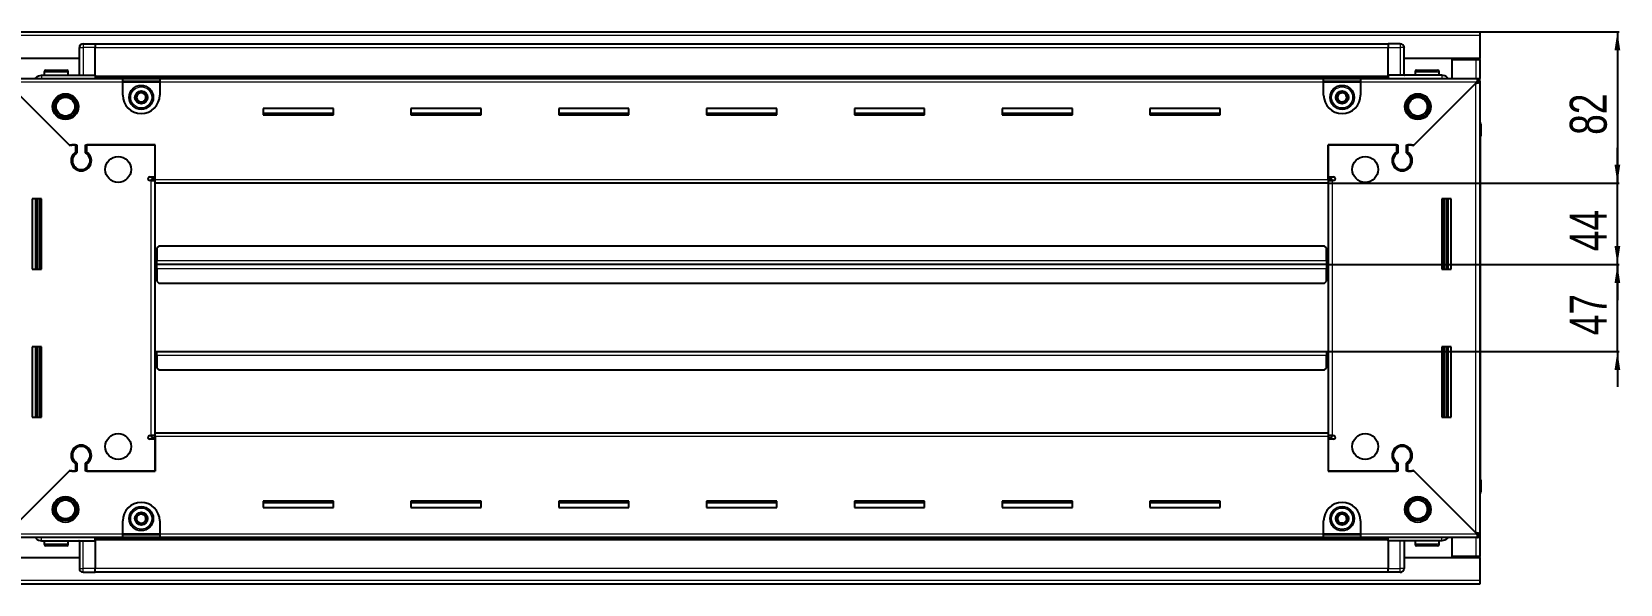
# Model space of a CAD drawing. Header units: millimetres. Extents: x 799 to 3163, y 853 to 1811.
# Drawn here: x 2304 to 3163, y 1344 to 1643 of the extents above; entities that cross this region are included whole.
import ezdxf

# ---------------------------------------------------------------- set-up
doc = ezdxf.new("R2010")
doc.units = ezdxf.units.MM
doc.layers.add('FORMAT', color=7, linetype='Continuous')
doc.styles.add('SLDTEXTSTYLE0', font='TXT', dxfattribs={"width": 0.75})
doc.dimstyles.new('SLDDIMSTYLE0', dxfattribs={"dimtxt": 20, "dimasz": 10, "dimexe": 0, "dimexo": 0.0625, "dimgap": 5, "dimtad": 2, "dimdec": 1, "dimrnd": 1e-09, "dimzin": 12, "dimdsep": 46, "dimtxsty": 'SLDTEXTSTYLE0', "dimsah": 1, "dimcen": 0.09, "dimadec": 0, "dimazin": 3, "dimtfac": 1, "dimtofl": 0, "dimtmove": 0, "dimatfit": 3, "dimfxl": 0, "dimfrac": 2, "dimtolj": 1, "dimtzin": 12, "dimarcsym": 0})
doc.dimstyles.new('SLDDIMSTYLE1', dxfattribs={"dimtxt": 20, "dimasz": 10, "dimexe": 0, "dimexo": 0.0625, "dimgap": 5, "dimtad": 2, "dimdec": 1, "dimrnd": 1e-09, "dimzin": 12, "dimdsep": 46, "dimtxsty": 'SLDTEXTSTYLE0', "dimsah": 1, "dimcen": 0.09, "dimadec": 0, "dimazin": 3, "dimtfac": 1, "dimtmove": 0, "dimatfit": 0, "dimfxl": 0, "dimfrac": 2, "dimtolj": 1, "dimtzin": 12, "dimarcsym": 0})

# ---------------------------------------------------------------- blocks, each defined once
blk = doc.blocks.new('_D_5')
at = {"layer": 'FORMAT'}
for p, q in [((3087.45, 1643.43), (3162.94, 1643.43)), ((3161.94, 1643.43), (3161.94, 1561.43)), ((3005.45, 1561.43), (3162.94, 1561.43))]:
    blk.add_line(p, q, dxfattribs=at)
for points in [[(3161.94, 1643.43), (3160.4, 1633.43), (3163.48, 1633.43)], [(3161.94, 1561.43), (3163.48, 1571.43), (3160.4, 1571.43)]]:
    blk.add_solid(points, dxfattribs=at)
at = {"layer": 'FORMAT', "insert": (3136.16, 1587.66), "char_height": 20, "attachment_point": 1, "rotation": 90, "style": 'SLDTEXTSTYLE0'}
blk.add_mtext('82', dxfattribs=at)
blk = doc.blocks.new('_D_6')
at = {"layer": 'FORMAT'}
for p, q in [((3161.94, 1561.43), (3161.94, 1580.66)), ((3005.45, 1561.43), (3162.94, 1561.43)), ((3161.94, 1517.43), (3161.94, 1561.43)), ((3004.45, 1517.43), (3162.94, 1517.43)), ((3161.94, 1517.43), (3161.94, 1498.2))]:
    blk.add_line(p, q, dxfattribs=at)
for points in [[(3161.94, 1561.43), (3163.48, 1571.43), (3160.4, 1571.43)], [(3161.94, 1517.43), (3160.4, 1507.43), (3163.48, 1507.43)]]:
    blk.add_solid(points, dxfattribs=at)
at = {"layer": 'FORMAT', "insert": (3136.16, 1524.66), "char_height": 20, "attachment_point": 1, "rotation": 90, "style": 'SLDTEXTSTYLE0'}
blk.add_mtext('44', dxfattribs=at)
blk = doc.blocks.new('_D_7')
at = {"layer": 'FORMAT'}
for p, q in [((3161.94, 1517.43), (3161.94, 1536.66)), ((3004.45, 1517.43), (3162.94, 1517.43)), ((3161.94, 1470.43), (3161.94, 1517.43)), ((3004.45, 1470.43), (3162.94, 1470.43)), ((3161.94, 1470.43), (3161.94, 1451.2))]:
    blk.add_line(p, q, dxfattribs=at)
for points in [[(3161.94, 1517.43), (3163.48, 1527.43), (3160.4, 1527.43)], [(3161.94, 1470.43), (3160.4, 1460.43), (3163.48, 1460.43)]]:
    blk.add_solid(points, dxfattribs=at)
at = {"layer": 'FORMAT', "insert": (3136.16, 1479.16), "char_height": 20, "attachment_point": 1, "rotation": 90, "style": 'SLDTEXTSTYLE0'}
blk.add_mtext('47', dxfattribs=at)

msp = doc.modelspace()

# ---------------------------------------------------------------- linework, layer by layer
at = {"color": 7, "linetype": 'Continuous', "lineweight": 25}
for p, q in [((2288.44, 1643.43), (3087.44, 1643.43)), ((3087.44, 1643.43), (3087.44, 1641.33)), ((2329.44, 1619.93), (2329.44, 1634.93)), ((2330.11, 1636.43), (2330.11, 1636.43)), ((2331.44, 1636.93), (2337.94, 1636.93)), ((2331.44, 1636.93), (2337.94, 1636.93)), ((2337.94, 1636.93), (2337.94, 1636.93)), ((2337.94, 1636.93), (2337.94, 1636.93)), ((2337.94, 1636.93), (2337.94, 1634.93)), ((3037.94, 1636.78), (2337.94, 1636.78)), ((2337.94, 1619.93), (2337.94, 1634.93)), ((3037.94, 1636.93), (3037.94, 1636.93)), ((3044.44, 1636.93), (3037.94, 1636.93)), ((3044.44, 1636.93), (3037.94, 1636.93)), ((3037.94, 1636.93), (3037.94, 1634.93)), ((3037.94, 1619.93), (3037.94, 1634.93)), ((3046.44, 1634.93), (3046.44, 1634.93)), ((3046.44, 1619.93), (3046.44, 1634.93)), ((3087.44, 1641.33), (3087.44, 1628.93)), ((2329.44, 1628.93), (2288.44, 1628.93)), ((3087.44, 1628.93), (3046.44, 1628.93)), ((3072.44, 1618.18), (3072.44, 1628.43)), ((3072.44, 1628.43), (3085.34, 1628.43)), ((3085.34, 1628.43), (3087.44, 1628.43)), ((3085.94, 1628.43), (3085.94, 1628.93)), ((3087.44, 1628.43), (3087.44, 1628.93)), ((3087.44, 1628.43), (3087.44, 1618.18)), ((2289.44, 1618.18), (2352.94, 1618.18)), ((2308.94, 1619.93), (2337.94, 1619.93)), ((2310.44, 1621.83), (2310.44, 1619.93)), ((2311.24, 1622.63), (2322.64, 1622.63)), ((2323.44, 1619.93), (2323.44, 1621.83)), ((2337.94, 1619.93), (2337.94, 1619.43)), ((2337.94, 1618.78), (3037.94, 1618.78)), ((2352.94, 1616.08), (2352.94, 1618.18)), ((2352.94, 1618.18), (2372.94, 1618.18)), ((2352.94, 1616.68), (2372.94, 1616.68)), ((2372.94, 1618.18), (3002.94, 1618.18)), ((2372.94, 1618.18), (2372.94, 1616.08)), ((3002.94, 1616.08), (3002.94, 1618.18)), ((3002.94, 1618.18), (3022.94, 1618.18)), ((3002.94, 1616.68), (3022.94, 1616.68)), ((3022.94, 1618.18), (3086.44, 1618.18)), ((3022.94, 1618.18), (3022.94, 1616.08)), ((3037.94, 1619.93), (3037.94, 1619.43)), ((3066.94, 1619.93), (3037.94, 1619.93)), ((3052.44, 1621.83), (3052.44, 1619.93)), ((3053.24, 1622.63), (3064.64, 1622.63)), ((3065.44, 1619.93), (3065.44, 1621.83)), ((3086.44, 1616.68), (3086.44, 1618.18)), ((3086.44, 1618.18), (3087.44, 1618.18)), ((3086.44, 1616.68), (3087.44, 1616.68)), ((3087.44, 1616.68), (3087.44, 1618.18)), ((3087.44, 1616.68), (3087.44, 1616.18)), ((2290.04, 1616.08), (2323.94, 1582.18)), ((2324.64, 1581.48), (2290.54, 1615.58)), ((2352.94, 1609.18), (2352.94, 1616.08)), ((2372.94, 1616.08), (2372.94, 1609.18)), ((3002.94, 1609.18), (3002.94, 1616.08)), ((3022.94, 1616.08), (3022.94, 1609.18)), ((3085.34, 1615.58), (3051.24, 1581.48)), ((3051.94, 1582.18), (3085.84, 1616.08)), ((3085.94, 1616.18), (3087.44, 1616.18)), ((3087.44, 1616.18), (3087.44, 1371.68)), ((2466.94, 1601.93), (2428.94, 1601.93)), ((2428.94, 1601.93), (2428.94, 1598.43)), ((2466.94, 1598.43), (2466.94, 1601.93)), ((2546.94, 1601.93), (2508.94, 1601.93)), ((2508.94, 1601.93), (2508.94, 1598.43)), ((2546.94, 1598.43), (2546.94, 1601.93)), ((2626.94, 1601.93), (2588.94, 1601.93)), ((2588.94, 1601.93), (2588.94, 1598.43)), ((2626.94, 1598.43), (2626.94, 1601.93)), ((2706.94, 1601.93), (2668.94, 1601.93)), ((2668.94, 1601.93), (2668.94, 1598.43)), ((2706.94, 1598.43), (2706.94, 1601.93)), ((2786.94, 1601.93), (2748.94, 1601.93)), ((2748.94, 1601.93), (2748.94, 1598.43)), ((2786.94, 1598.43), (2786.94, 1601.93)), ((2866.94, 1601.93), (2828.94, 1601.93)), ((2828.94, 1601.93), (2828.94, 1598.43)), ((2866.94, 1598.43), (2866.94, 1601.93)), ((2946.94, 1601.93), (2908.94, 1601.93)), ((2908.94, 1601.93), (2908.94, 1598.43)), ((2946.94, 1598.43), (2946.94, 1601.93)), ((2466.94, 1599.18), (2428.94, 1599.18)), ((2428.94, 1598.43), (2466.94, 1598.43)), ((2546.94, 1599.18), (2508.94, 1599.18)), ((2508.94, 1598.43), (2546.94, 1598.43)), ((2626.94, 1599.18), (2588.94, 1599.18)), ((2588.94, 1598.43), (2626.94, 1598.43)), ((2706.94, 1599.18), (2668.94, 1599.18)), ((2668.94, 1598.43), (2706.94, 1598.43)), ((2786.94, 1599.18), (2748.94, 1599.18)), ((2748.94, 1598.43), (2786.94, 1598.43)), ((2866.94, 1599.18), (2828.94, 1599.18)), ((2828.94, 1598.43), (2866.94, 1598.43)), ((2946.94, 1599.18), (2908.94, 1599.18)), ((2908.94, 1598.43), (2946.94, 1598.43)), ((3087.44, 1594.76), (3087.44, 1594.76)), ((3087.94, 1593.43), (3087.94, 1586.93)), ((3087.94, 1586.93), (3087.94, 1593.43)), ((2323.94, 1582.18), (2328.14, 1582.18)), ((2325.34, 1582.18), (2324.64, 1581.48)), ((2327.44, 1582.18), (2325.34, 1582.18)), ((2327.44, 1582.18), (2327.44, 1578.29)), ((2328.14, 1582.18), (2328.14, 1577.9)), ((2332.74, 1582.18), (2370.44, 1582.18)), ((2332.74, 1577.9), (2332.74, 1582.18)), ((2333.44, 1578.29), (2333.44, 1582.18)), ((2370.44, 1582.18), (2333.44, 1582.18)), ((2370.44, 1563.53), (2370.44, 1582.18)), ((2370.44, 1564.93), (2370.44, 1582.18)), ((3005.44, 1582.18), (3043.14, 1582.18)), ((3005.44, 1563.53), (3005.44, 1582.18)), ((3005.44, 1582.18), (3005.44, 1564.93)), ((3042.44, 1582.18), (3005.44, 1582.18)), ((3042.44, 1582.18), (3042.44, 1578.29)), ((3043.14, 1582.18), (3043.14, 1577.9)), ((3047.74, 1582.18), (3051.94, 1582.18)), ((3047.74, 1577.9), (3047.74, 1582.18)), ((3050.54, 1582.18), (3048.44, 1582.18)), ((3048.44, 1578.29), (3048.44, 1582.18)), ((3051.24, 1581.48), (3050.54, 1582.18)), ((3087.44, 1586.93), (3087.94, 1586.93)), ((3087.79, 1400.93), (3087.79, 1586.93)), ((3087.94, 1586.93), (3087.94, 1586.93)), ((3087.94, 1586.93), (3087.94, 1586.93)), ((2328.44, 1569.32), (2328.44, 1568.56)), ((2367.59, 1564.93), (2370.44, 1564.93)), ((3005.44, 1564.93), (3008.29, 1564.93)), ((3047.44, 1569.32), (3047.44, 1568.56)), ((2368.34, 1562.93), (2367.59, 1562.93)), ((2368.34, 1562.93), (2370.44, 1562.93)), ((2370.44, 1563.93), (2368.44, 1563.93)), ((2368.44, 1563.93), (2368.44, 1562.93)), ((2370.44, 1561.43), (2370.44, 1563.53)), ((3005.44, 1561.43), (2370.44, 1561.43)), ((2370.44, 1426.43), (2370.44, 1561.43)), ((3007.44, 1563.93), (3005.44, 1563.93)), ((3005.44, 1563.53), (3005.44, 1561.43)), ((3005.44, 1562.93), (3007.54, 1562.93)), ((3005.44, 1561.43), (3005.44, 1426.43)), ((3007.44, 1562.93), (3007.44, 1563.93)), ((3008.29, 1562.93), (3007.54, 1562.93)), ((2308.94, 1552.93), (2303.94, 1552.93)), ((2303.94, 1552.93), (2303.94, 1514.93)), ((2306.09, 1514.93), (2306.09, 1552.93)), ((2307.88, 1514.93), (2307.88, 1552.93)), ((2307.91, 1514.93), (2307.91, 1552.93)), ((2308.94, 1514.93), (2308.94, 1552.93)), ((3066.94, 1552.93), (3066.94, 1514.93)), ((3071.94, 1552.93), (3066.94, 1552.93)), ((3067.96, 1552.93), (3067.96, 1514.93)), ((3067.99, 1552.93), (3067.99, 1514.93)), ((3069.79, 1552.93), (3069.79, 1514.93)), ((3071.94, 1514.93), (3071.94, 1552.93)), ((2372.44, 1527.43), (2371.44, 1526.43)), ((2371.44, 1526.43), (2371.44, 1519.53)), ((3003.44, 1527.43), (2372.44, 1527.43)), ((3004.44, 1526.43), (3003.44, 1527.43)), ((3004.44, 1519.53), (3004.44, 1526.43)), ((2303.94, 1514.93), (2308.94, 1514.93)), ((2371.19, 1517.43), (2370.44, 1517.43)), ((2371.44, 1520.28), (2371.19, 1520.28)), ((2371.19, 1520.28), (2371.19, 1517.43)), ((2371.19, 1517.43), (2371.19, 1514.58)), ((2371.19, 1514.58), (2371.44, 1514.58)), ((2371.44, 1517.43), (2371.44, 1519.53)), ((3004.44, 1517.43), (2371.44, 1517.43)), ((2371.44, 1515.33), (2371.44, 1517.43)), ((2371.44, 1515.33), (2371.44, 1508.43)), ((3004.69, 1520.28), (3004.44, 1520.28)), ((3004.44, 1519.53), (3004.44, 1517.43)), ((3004.44, 1517.43), (3004.44, 1515.33)), ((3004.44, 1508.43), (3004.44, 1515.33)), ((3004.44, 1514.58), (3004.69, 1514.58)), ((3004.69, 1517.43), (3004.69, 1520.28)), ((3005.44, 1517.43), (3004.69, 1517.43)), ((3004.69, 1514.58), (3004.69, 1517.43)), ((3066.94, 1514.93), (3071.94, 1514.93)), ((2371.44, 1508.43), (2372.44, 1507.43)), ((2372.44, 1507.43), (3003.44, 1507.43)), ((3003.44, 1507.43), (3004.44, 1508.43)), ((2308.94, 1472.93), (2303.94, 1472.93)), ((2303.94, 1472.93), (2303.94, 1434.93)), ((2306.09, 1434.93), (2306.09, 1472.93)), ((2307.88, 1434.93), (2307.88, 1472.93)), ((2307.91, 1434.93), (2307.91, 1472.93)), ((2308.94, 1434.93), (2308.94, 1472.93)), ((2370.44, 1470.43), (2371.19, 1470.43)), ((2371.19, 1470.43), (2371.19, 1467.58)), ((2371.44, 1468.33), (2371.44, 1470.43)), ((2371.44, 1470.43), (3004.44, 1470.43)), ((3004.44, 1470.43), (3004.44, 1468.33)), ((3004.69, 1467.58), (3004.69, 1470.43)), ((3004.69, 1470.43), (3005.44, 1470.43)), ((3066.94, 1472.93), (3066.94, 1434.93)), ((3071.94, 1472.93), (3066.94, 1472.93)), ((3067.96, 1472.93), (3067.96, 1434.93)), ((3067.99, 1472.93), (3067.99, 1434.93)), ((3069.79, 1472.93), (3069.79, 1434.93)), ((3071.94, 1434.93), (3071.94, 1472.93)), ((2371.19, 1467.58), (2371.44, 1467.58)), ((2371.44, 1468.33), (2371.44, 1461.43)), ((3004.44, 1461.43), (3004.44, 1468.33)), ((3004.44, 1467.58), (3004.69, 1467.58)), ((2371.44, 1461.43), (2372.44, 1460.43)), ((2372.44, 1460.43), (3003.44, 1460.43)), ((3003.44, 1460.43), (3004.44, 1461.43)), ((2303.94, 1434.93), (2308.94, 1434.93)), ((3066.94, 1434.93), (3071.94, 1434.93)), ((2328.44, 1419.31), (2328.44, 1418.55)), ((2367.59, 1424.93), (2368.34, 1424.93)), ((2370.44, 1422.93), (2367.59, 1422.93)), ((2370.44, 1424.93), (2368.34, 1424.93)), ((2368.44, 1424.93), (2368.44, 1423.93)), ((2368.44, 1423.93), (2370.44, 1423.93)), ((2370.44, 1424.33), (2370.44, 1426.43)), ((2370.44, 1426.43), (3005.44, 1426.43)), ((2370.44, 1424.33), (2370.44, 1405.68)), ((2370.44, 1405.68), (2370.44, 1422.93)), ((3005.44, 1426.43), (3005.44, 1424.33)), ((3007.54, 1424.93), (3005.44, 1424.93)), ((3005.44, 1424.33), (3005.44, 1405.68)), ((3005.44, 1423.93), (3007.44, 1423.93)), ((3005.44, 1422.93), (3005.44, 1405.68)), ((3008.29, 1422.93), (3005.44, 1422.93)), ((3007.44, 1423.93), (3007.44, 1424.93)), ((3007.54, 1424.93), (3008.29, 1424.93)), ((3047.44, 1419.31), (3047.44, 1418.55)), ((2323.94, 1405.68), (2290.04, 1371.78)), ((2290.54, 1372.28), (2324.64, 1406.38)), ((2328.14, 1405.68), (2323.94, 1405.68)), ((2324.64, 1406.38), (2325.34, 1405.68)), ((2325.34, 1405.68), (2327.44, 1405.68)), ((2327.44, 1409.57), (2327.44, 1405.68)), ((2328.14, 1409.97), (2328.14, 1405.68)), ((2332.74, 1405.68), (2332.74, 1409.97)), ((2370.44, 1405.68), (2332.74, 1405.68)), ((2333.44, 1405.68), (2333.44, 1409.57)), ((2333.44, 1405.68), (2370.44, 1405.68)), ((3043.14, 1405.68), (3005.44, 1405.68)), ((3005.44, 1405.68), (3042.44, 1405.68)), ((3042.44, 1409.57), (3042.44, 1405.68)), ((3043.14, 1409.97), (3043.14, 1405.68)), ((3047.74, 1405.68), (3047.74, 1409.97)), ((3051.94, 1405.68), (3047.74, 1405.68)), ((3048.44, 1405.68), (3048.44, 1409.57)), ((3048.44, 1405.68), (3050.54, 1405.68)), ((3050.54, 1405.68), (3051.24, 1406.38)), ((3051.24, 1406.38), (3085.34, 1372.28)), ((3085.84, 1371.78), (3051.94, 1405.68)), ((3087.44, 1400.93), (3087.94, 1400.93)), ((3087.94, 1400.93), (3087.94, 1400.93)), ((3087.94, 1394.43), (3087.94, 1400.93)), ((3087.94, 1400.93), (3087.94, 1394.43)), ((2466.94, 1389.43), (2428.94, 1389.43)), ((2428.94, 1389.43), (2428.94, 1385.93)), ((2428.94, 1388.68), (2466.94, 1388.68)), ((2428.94, 1385.93), (2466.94, 1385.93)), ((2466.94, 1385.93), (2466.94, 1389.43)), ((2546.94, 1389.43), (2508.94, 1389.43)), ((2508.94, 1389.43), (2508.94, 1385.93)), ((2508.94, 1388.68), (2546.94, 1388.68)), ((2508.94, 1385.93), (2546.94, 1385.93)), ((2546.94, 1385.93), (2546.94, 1389.43)), ((2626.94, 1389.43), (2588.94, 1389.43)), ((2588.94, 1389.43), (2588.94, 1385.93)), ((2588.94, 1388.68), (2626.94, 1388.68)), ((2588.94, 1385.93), (2626.94, 1385.93)), ((2626.94, 1385.93), (2626.94, 1389.43)), ((2706.94, 1389.43), (2668.94, 1389.43)), ((2668.94, 1389.43), (2668.94, 1385.93)), ((2668.94, 1388.68), (2706.94, 1388.68)), ((2668.94, 1385.93), (2706.94, 1385.93)), ((2706.94, 1385.93), (2706.94, 1389.43)), ((2786.94, 1389.43), (2748.94, 1389.43)), ((2748.94, 1389.43), (2748.94, 1385.93)), ((2748.94, 1388.68), (2786.94, 1388.68)), ((2748.94, 1385.93), (2786.94, 1385.93)), ((2786.94, 1385.93), (2786.94, 1389.43)), ((2866.94, 1389.43), (2828.94, 1389.43)), ((2828.94, 1389.43), (2828.94, 1385.93)), ((2828.94, 1388.68), (2866.94, 1388.68)), ((2828.94, 1385.93), (2866.94, 1385.93)), ((2866.94, 1385.93), (2866.94, 1389.43)), ((2946.94, 1389.43), (2908.94, 1389.43)), ((2908.94, 1389.43), (2908.94, 1385.93)), ((2908.94, 1388.68), (2946.94, 1388.68)), ((2908.94, 1385.93), (2946.94, 1385.93)), ((2946.94, 1385.93), (2946.94, 1389.43)), ((2352.94, 1371.78), (2352.94, 1378.68)), ((2372.94, 1378.68), (2372.94, 1371.78)), ((3002.94, 1371.78), (3002.94, 1378.68)), ((3022.94, 1378.68), (3022.94, 1371.78)), ((2352.94, 1369.68), (2289.44, 1369.68)), ((2308.94, 1367.93), (2337.94, 1367.93)), ((2310.44, 1367.93), (2310.44, 1366.03)), ((2323.44, 1366.03), (2323.44, 1367.93)), ((2329.44, 1367.93), (2329.44, 1352.93)), ((3037.94, 1369.08), (2337.94, 1369.08)), ((2337.94, 1367.93), (2337.94, 1368.43)), ((2337.94, 1367.93), (2337.94, 1352.93)), ((2352.94, 1369.68), (2352.94, 1371.78)), ((2372.94, 1371.18), (2352.94, 1371.18)), ((2372.94, 1369.68), (2352.94, 1369.68)), ((2372.94, 1371.78), (2372.94, 1369.68)), ((3002.94, 1369.68), (2372.94, 1369.68)), ((3002.94, 1369.68), (3002.94, 1371.78)), ((3022.94, 1371.18), (3002.94, 1371.18)), ((3022.94, 1369.68), (3002.94, 1369.68)), ((3022.94, 1371.78), (3022.94, 1369.68)), ((3086.44, 1369.68), (3022.94, 1369.68)), ((3037.94, 1367.93), (3037.94, 1368.43)), ((3066.94, 1367.93), (3037.94, 1367.93)), ((3037.94, 1367.93), (3037.94, 1352.93)), ((3046.44, 1367.93), (3046.44, 1352.93)), ((3052.44, 1367.93), (3052.44, 1366.03)), ((3065.44, 1366.03), (3065.44, 1367.93)), ((3072.44, 1359.43), (3072.44, 1369.68)), ((3085.94, 1371.68), (3087.44, 1371.68)), ((3086.44, 1371.18), (3086.44, 1369.68)), ((3087.44, 1371.18), (3086.44, 1371.18)), ((3087.44, 1369.68), (3086.44, 1369.68)), ((3087.44, 1371.68), (3087.44, 1371.18)), ((3087.44, 1371.18), (3087.44, 1369.68)), ((3087.44, 1369.68), (3087.44, 1359.43)), ((2288.44, 1358.93), (2329.44, 1358.93)), ((2315.01, 1365.23), (2311.24, 1365.23)), ((2322.64, 1365.23), (2315.01, 1365.23)), ((3046.44, 1358.93), (3087.44, 1358.93)), ((3060.23, 1365.23), (3053.24, 1365.23)), ((3064.64, 1365.23), (3060.23, 1365.23)), ((3085.34, 1359.43), (3072.44, 1359.43)), ((3087.44, 1359.43), (3085.34, 1359.43)), ((3085.94, 1358.93), (3085.94, 1359.43)), ((3087.44, 1358.93), (3087.44, 1359.43)), ((3087.44, 1358.93), (3087.44, 1346.53)), ((2329.44, 1352.93), (2329.44, 1352.93)), ((2331.44, 1350.93), (2337.94, 1350.93)), ((2331.44, 1350.93), (2337.94, 1350.93)), ((2337.94, 1350.93), (2337.94, 1352.93)), ((2337.94, 1351.08), (3037.94, 1351.08)), ((2337.94, 1350.93), (2337.94, 1350.93)), ((3037.94, 1350.93), (3037.94, 1352.93)), ((3044.44, 1350.93), (3037.94, 1350.93)), ((3037.94, 1350.93), (3037.94, 1350.93)), ((3037.94, 1350.93), (3037.94, 1350.93)), ((3044.44, 1350.93), (3037.94, 1350.93)), ((3045.76, 1351.43), (3045.76, 1351.43)), ((3087.44, 1344.43), (2288.44, 1344.43)), ((3087.44, 1346.53), (3087.44, 1344.43))]:
    msp.add_line(p, q, dxfattribs=at)
at = {"color": 8, "linetype": 'Continuous', "lineweight": 18}
for p, q in [((3087.44, 1641.33), (2288.44, 1641.33)), ((2329.44, 1634.93), (2331.44, 1634.93)), ((2331.44, 1636.93), (2331.44, 1634.93)), ((2331.44, 1634.93), (2331.44, 1619.93)), ((2337.94, 1634.93), (2331.44, 1634.93)), ((3037.94, 1634.78), (2337.94, 1634.78)), ((3037.94, 1634.93), (3044.44, 1634.93)), ((3044.44, 1636.93), (3044.44, 1634.93)), ((3044.44, 1634.93), (3044.44, 1619.93)), ((3046.44, 1634.93), (3044.44, 1634.93)), ((3085.34, 1628.93), (3085.34, 1628.43)), ((3085.34, 1628.43), (3085.34, 1618.18)), ((2310.44, 1621.83), (2323.44, 1621.83)), ((3037.94, 1619.43), (2337.94, 1619.43)), ((3037.94, 1618.2), (2337.94, 1618.2)), ((3052.44, 1621.83), (3065.44, 1621.83)), ((2352.94, 1616.08), (2290.04, 1616.08)), ((2352.94, 1616.08), (2372.94, 1616.08)), ((3002.94, 1616.08), (2372.94, 1616.08)), ((3002.94, 1616.08), (3022.94, 1616.08)), ((3085.84, 1616.08), (3022.94, 1616.08)), ((3085.34, 1372.28), (3085.34, 1615.58)), ((3087.44, 1593.43), (3087.94, 1593.43)), ((2368.34, 1424.93), (2368.34, 1562.93)), ((2370.44, 1563.53), (3005.44, 1563.53)), ((3007.54, 1562.93), (3007.54, 1424.93)), ((2305.44, 1552.93), (2305.44, 1514.93)), ((2306.67, 1552.93), (2306.67, 1514.93)), ((3069.2, 1514.93), (3069.2, 1552.93)), ((3070.44, 1514.93), (3070.44, 1552.93)), ((3004.44, 1519.53), (2371.44, 1519.53)), ((2371.44, 1515.33), (3004.44, 1515.33)), ((2305.44, 1472.93), (2305.44, 1434.93)), ((2306.67, 1472.93), (2306.67, 1434.93)), ((3069.2, 1434.93), (3069.2, 1472.93)), ((3070.44, 1434.93), (3070.44, 1472.93)), ((2371.44, 1468.33), (3004.44, 1468.33)), ((3005.44, 1424.33), (2370.44, 1424.33)), ((3087.44, 1394.43), (3087.94, 1394.43)), ((2290.04, 1371.78), (2352.94, 1371.78)), ((2331.44, 1352.93), (2331.44, 1367.93)), ((2337.94, 1369.67), (3037.94, 1369.67)), ((2337.94, 1368.43), (3037.94, 1368.43)), ((2372.94, 1371.78), (2352.94, 1371.78)), ((2372.94, 1371.78), (3002.94, 1371.78)), ((3022.94, 1371.78), (3002.94, 1371.78)), ((3022.94, 1371.78), (3085.84, 1371.78)), ((3044.44, 1352.93), (3044.44, 1367.93)), ((3085.34, 1369.68), (3085.34, 1359.43)), ((2314.74, 1366.03), (2310.44, 1366.03)), ((2323.44, 1366.03), (2314.74, 1366.03)), ((3060.41, 1366.03), (3052.44, 1366.03)), ((3065.44, 1366.03), (3060.41, 1366.03)), ((3085.34, 1359.43), (3085.34, 1358.93)), ((2329.44, 1352.93), (2331.44, 1352.93)), ((2337.94, 1352.93), (2331.44, 1352.93)), ((2331.44, 1350.93), (2331.44, 1352.93)), ((2337.94, 1353.08), (3037.94, 1353.08)), ((3037.94, 1352.93), (3044.44, 1352.93)), ((3046.44, 1352.93), (3044.44, 1352.93)), ((3044.44, 1350.93), (3044.44, 1352.93)), ((3087.44, 1346.53), (2288.44, 1346.53))]:
    msp.add_line(p, q, dxfattribs=at)
at = {"color": 7, "linetype": 'Continuous', "lineweight": 25, "flags": 128}
msp.add_lwpolyline([(3046.29, 1635.69), (3046.4, 1635.32), (3046.44, 1634.93)], dxfattribs=at)
at = {"color": 7, "linetype": 'Continuous', "lineweight": 25}
for centre, radius in [((2321.94, 1602.93), 7), ((2321.94, 1602.93), 6.02), ((2321.94, 1602.93), 5.1), ((2362.94, 1607.93), 6.5), ((2362.94, 1607.93), 3.46), ((3012.94, 1607.93), 6.5), ((3012.94, 1607.93), 3.46), ((3053.94, 1602.93), 7), ((3053.94, 1602.93), 6.02), ((3053.94, 1602.93), 5.1), ((2350.44, 1568.93), 7), ((3025.44, 1568.93), 7), ((2350.44, 1418.93), 7), ((3025.44, 1418.93), 7), ((2321.94, 1384.93), 7), ((2321.94, 1384.93), 6.02), ((2321.94, 1384.93), 5.1), ((2362.94, 1379.93), 6.5), ((3012.94, 1379.93), 6.5), ((3053.94, 1384.93), 7), ((3053.94, 1384.93), 6.02), ((3053.94, 1384.93), 5.1), ((2362.94, 1379.93), 3.46), ((3012.94, 1379.93), 3.46)]:
    msp.add_circle(centre, radius, dxfattribs=at)
at = {"color": 8, "linetype": 'Continuous', "lineweight": 18}
for centre in [(2362.94, 1607.93), (3012.94, 1607.93), (2362.94, 1379.93), (3012.94, 1379.93)]:
    msp.add_circle(centre, 5.7, dxfattribs=at)
at = {"color": 7, "linetype": 'Continuous', "lineweight": 25}
for centre, radius, start, end in [((2331.44, 1634.93), 2, 90, 180), ((2331.44, 1634.93), 2, 131.40962, 180), ((2331.44, 1634.93), 2, 90, 131.40962), ((3044.44, 1634.93), 2, 0, 90), ((2311.24, 1621.83), 0.8, 90, 180), ((2322.64, 1621.83), 0.8, 0, 90), ((2329.24, 1620.13), 0.2, 270, 0), ((3046.64, 1620.13), 0.2, 180, 270), ((3053.24, 1621.83), 0.8, 90, 180), ((3064.64, 1621.83), 0.8, 0, 90), ((2362.94, 1609.18), 10, 180, 270), ((2362.94, 1607.93), 2.5, 134.01559, 194.01559), ((2362.94, 1607.93), 2.5, 74.01559, 134.01559), ((2362.94, 1609.18), 10, 270, 0), ((2362.94, 1607.93), 2.5, 14.01559, 74.01559), ((2362.94, 1607.93), 2.5, 314.01559, 14.01559), ((3012.94, 1609.18), 10, 180, 270), ((3012.94, 1607.93), 2.5, 160.11158, 220.11158), ((3012.94, 1607.93), 2.5, 100.11158, 160.11158), ((3012.94, 1607.93), 2.5, 40.11158, 100.11158), ((3012.94, 1609.18), 10, 270, 0), ((3012.94, 1607.93), 2.5, 340.11158, 40.11158), ((2362.94, 1607.93), 2.5, 194.01559, 254.01559), ((2362.94, 1607.93), 2.5, 254.01559, 314.01559), ((3012.94, 1607.93), 2.5, 220.11158, 280.11158), ((3012.94, 1607.93), 2.5, 280.11158, 340.11158), ((3085.94, 1593.43), 2, 360, 41.40962), ((3085.94, 1593.43), 2, 0, 41.39416), ((2330.44, 1573.68), 5.5, 123.05573, 56.94427), ((2330.44, 1573.68), 4.8, 118.63099, 61.36901), ((3045.44, 1573.68), 5.5, 123.05573, 56.94427), ((3045.44, 1573.68), 4.8, 118.63099, 61.36901), ((2367.59, 1563.93), 1, 90, 270), ((3008.29, 1563.93), 1, 270, 90), ((2330.44, 1414.18), 5.5, 303.05573, 236.94427), ((2330.44, 1414.18), 4.8, 298.63099, 241.36901), ((2367.59, 1423.93), 1, 90, 270), ((3008.29, 1423.93), 1, 270, 90), ((3045.44, 1414.18), 5.5, 303.05573, 236.94427), ((3045.44, 1414.18), 4.8, 298.63099, 241.36901), ((3085.94, 1394.43), 2, 318.59038, 0), ((2362.94, 1378.68), 10, 90, 180), ((2362.94, 1378.68), 10, 0, 90), ((3012.94, 1378.68), 10, 90, 180), ((3012.94, 1378.68), 10, 0, 90), ((2362.94, 1379.93), 2.5, 127.47401, 187.47401), ((2362.94, 1379.93), 2.5, 187.47401, 247.47401), ((2362.94, 1379.93), 2.5, 67.47401, 127.47401), ((2362.94, 1379.93), 2.5, 247.47401, 307.47401), ((2362.94, 1379.93), 2.5, 7.47401, 67.47401), ((2362.94, 1379.93), 2.5, 307.47401, 7.47401), ((3012.94, 1379.93), 2.5, 147.04236, 207.04236), ((3012.94, 1379.93), 2.5, 207.04236, 267.04236), ((3012.94, 1379.93), 2.5, 87.04236, 147.04236), ((3012.94, 1379.93), 2.5, 267.04236, 327.04236), ((3012.94, 1379.93), 2.5, 27.04236, 87.04236), ((3012.94, 1379.93), 2.5, 327.04236, 27.04236), ((2329.24, 1367.73), 0.2, 0, 90), ((3046.64, 1367.73), 0.2, 90, 180), ((2311.24, 1366.03), 0.8, 180, 270), ((2322.64, 1366.03), 0.8, 270, 360), ((3053.24, 1366.03), 0.8, 180, 270), ((3064.64, 1366.03), 0.8, 270, 360), ((2331.44, 1352.93), 2, 180, 270), ((2331.44, 1352.93), 2, 180, 270), ((3044.44, 1352.93), 2, 270, 0), ((3044.44, 1352.93), 2, 270, 288.58003), ((3044.44, 1352.93), 2, 303.94202, 311.40962)]:
    msp.add_arc(centre, radius, start, end, dxfattribs=at)
for points, knots in [([(2305.72, 1618.18), (2305.84, 1618.38), (2306.23, 1619.03), (2307.38, 1619.74), (2308.42, 1619.87), (2308.94, 1619.93)], [0, 0, 0, 0, 0.18225, 0.591125, 1, 1, 1, 1]), ([(2337.94, 1619.93), (2337.94, 1619.9), (2337.94, 1619.82), (2337.94, 1619.2), (2337.94, 1618.64), (2337.94, 1618.27), (2337.94, 1618.26)], [0, 0, 0, 0, 0.3302662, 0.6605324, 0.9907986, 1, 1, 1, 1]), ([(3037.94, 1619.93), (3037.94, 1619.9), (3037.94, 1619.82), (3037.94, 1619.2), (3037.94, 1618.64), (3037.94, 1618.27), (3037.94, 1618.26)], [0, 0, 0, 0, 0.330266, 0.660532, 0.990799, 1, 1, 1, 1]), ([(3070.15, 1618.18), (3070.03, 1618.38), (3069.64, 1619.03), (3068.49, 1619.74), (3067.45, 1619.87), (3066.94, 1619.93)], [0, 0, 0, 0, 0.18225, 0.591125, 1, 1, 1, 1]), ([(3086.44, 1618.18), (3086.39, 1618.16), (3086.3, 1618.11), (3086.17, 1617.71), (3086.04, 1617.15), (3085.93, 1616.57), (3085.86, 1616.21), (3085.84, 1616.08)], [0, 0, 0, 0, 0.230255, 0.448522, 0.666786, 0.88505, 1, 1, 1, 1]), ([(2360.16, 1608.73), (2360.53, 1609.09), (2361.23, 1609.76), (2361.92, 1610.42), (2362.24, 1610.73)], [0, 0, 0, 0, 0.534686, 1, 1, 1, 1]), ([(2360.86, 1605.93), (2360.78, 1606.26), (2360.58, 1607.06), (2360.34, 1608.03), (2360.19, 1608.61), (2360.16, 1608.73)], [0, 0, 0, 0, 0.362901, 0.866875, 1, 1, 1, 1]), ([(2362.24, 1610.73), (2362.73, 1610.59), (2363.66, 1610.33), (2364.58, 1610.06), (2365.01, 1609.94)], [0, 0, 0, 0, 0.534686, 1, 1, 1, 1]), ([(2365.01, 1609.94), (2365.04, 1609.82), (2365.19, 1609.24), (2365.43, 1608.27), (2365.63, 1607.47), (2365.71, 1607.14)], [0, 0, 0, 0, 0.133125, 0.637099, 1, 1, 1, 1]), ([(3010.09, 1607.43), (3010.14, 1607.54), (3010.34, 1608.11), (3010.68, 1609.04), (3010.96, 1609.82), (3011.08, 1610.14)], [0, 0, 0, 0, 0.133125, 0.637099, 1, 1, 1, 1]), ([(3011.08, 1610.14), (3011.58, 1610.23), (3012.53, 1610.4), (3013.48, 1610.57), (3013.92, 1610.65)], [0, 0, 0, 0, 0.534686, 1, 1, 1, 1]), ([(3013.92, 1610.65), (3014.25, 1610.25), (3014.87, 1609.52), (3015.49, 1608.78), (3015.78, 1608.44)], [0, 0, 0, 0, 0.534686, 1, 1, 1, 1]), ([(3015.78, 1608.44), (3015.66, 1608.12), (3015.38, 1607.34), (3015.04, 1606.41), (3014.84, 1605.84), (3014.8, 1605.73)], [0, 0, 0, 0, 0.362901, 0.866875, 1, 1, 1, 1]), ([(3085.34, 1615.58), (3085.59, 1615.63), (3086.08, 1615.72), (3086.73, 1615.85), (3087.19, 1615.98), (3087.41, 1616.09), (3087.43, 1616.16), (3087.44, 1616.18)], [0, 0, 0, 0, 0.2302553, 0.4485219, 0.6667858, 0.8850496, 1, 1, 1, 1]), ([(2363.64, 1605.13), (2363.14, 1605.28), (2362.21, 1605.54), (2361.29, 1605.81), (2360.86, 1605.93)], [0, 0, 0, 0, 0.534686, 1, 1, 1, 1]), ([(2365.71, 1607.14), (2365.34, 1606.78), (2364.65, 1606.11), (2363.96, 1605.44), (2363.64, 1605.13)], [0, 0, 0, 0, 0.5346859, 1, 1, 1, 1]), ([(3011.95, 1605.22), (3011.62, 1605.61), (3011, 1606.35), (3010.38, 1607.09), (3010.09, 1607.43)], [0, 0, 0, 0, 0.534686, 1, 1, 1, 1]), ([(3014.8, 1605.73), (3014.29, 1605.64), (3013.34, 1605.47), (3012.39, 1605.3), (3011.95, 1605.22)], [0, 0, 0, 0, 0.534686, 1, 1, 1, 1]), ([(2360.27, 1381.04), (2360.37, 1381.12), (2360.84, 1381.48), (2361.63, 1382.09), (2362.29, 1382.59), (2362.56, 1382.8)], [0, 0, 0, 0, 0.133125, 0.637099, 1, 1, 1, 1]), ([(2360.65, 1378.18), (2360.58, 1378.69), (2360.45, 1379.65), (2360.33, 1380.6), (2360.27, 1381.04)], [0, 0, 0, 0, 0.534686, 1, 1, 1, 1]), ([(2363.31, 1377.07), (2362.84, 1377.27), (2361.94, 1377.64), (2361.06, 1378.01), (2360.65, 1378.18)], [0, 0, 0, 0, 0.534686, 1, 1, 1, 1]), ([(2362.56, 1382.8), (2363.04, 1382.6), (2363.93, 1382.23), (2364.82, 1381.86), (2365.23, 1381.69)], [0, 0, 0, 0, 0.534686, 1, 1, 1, 1]), ([(2365.6, 1378.83), (2365.33, 1378.62), (2364.68, 1378.12), (2363.89, 1377.51), (2363.41, 1377.15), (2363.31, 1377.07)], [0, 0, 0, 0, 0.362901, 0.866875, 1, 1, 1, 1]), ([(2365.23, 1381.69), (2365.29, 1381.18), (2365.42, 1380.22), (2365.55, 1379.27), (2365.6, 1378.83)], [0, 0, 0, 0, 0.5346859, 1, 1, 1, 1]), ([(3010.05, 1380.08), (3010.33, 1380.52), (3010.86, 1381.33), (3011.38, 1382.13), (3011.62, 1382.51)], [0, 0, 0, 0, 0.534686, 1, 1, 1, 1]), ([(3011.37, 1377.51), (3011.13, 1377.97), (3010.69, 1378.83), (3010.26, 1379.69), (3010.05, 1380.08)], [0, 0, 0, 0, 0.534686, 1, 1, 1, 1]), ([(3014.25, 1377.36), (3013.91, 1377.38), (3013.08, 1377.42), (3012.09, 1377.47), (3011.49, 1377.51), (3011.37, 1377.51)], [0, 0, 0, 0, 0.362901, 0.866875, 1, 1, 1, 1]), ([(3011.62, 1382.51), (3011.75, 1382.5), (3012.35, 1382.47), (3013.34, 1382.42), (3014.16, 1382.37), (3014.51, 1382.36)], [0, 0, 0, 0, 0.133125, 0.637099, 1, 1, 1, 1]), ([(3015.82, 1379.79), (3015.54, 1379.35), (3015.01, 1378.54), (3014.49, 1377.74), (3014.25, 1377.36)], [0, 0, 0, 0, 0.534686, 1, 1, 1, 1]), ([(3014.51, 1382.36), (3014.74, 1381.9), (3015.18, 1381.04), (3015.62, 1380.18), (3015.82, 1379.79)], [0, 0, 0, 0, 0.534686, 1, 1, 1, 1]), ([(2305.72, 1369.68), (2305.84, 1369.48), (2306.23, 1368.83), (2307.38, 1368.13), (2308.42, 1368), (2308.94, 1367.93)], [0, 0, 0, 0, 0.18225, 0.591125, 1, 1, 1, 1]), ([(2337.94, 1367.93), (2337.94, 1367.97), (2337.94, 1368.05), (2337.94, 1368.67), (2337.94, 1369.23), (2337.94, 1369.6), (2337.94, 1369.61)], [0, 0, 0, 0, 0.330266, 0.660532, 0.990799, 1, 1, 1, 1]), ([(3037.94, 1367.93), (3037.94, 1367.97), (3037.94, 1368.05), (3037.94, 1368.67), (3037.94, 1369.23), (3037.94, 1369.6), (3037.94, 1369.61)], [0, 0, 0, 0, 0.3302672, 0.6605344, 0.9908016, 1, 1, 1, 1]), ([(3070.15, 1369.68), (3070.03, 1369.48), (3069.64, 1368.83), (3068.49, 1368.13), (3067.45, 1368), (3066.94, 1367.93)], [0, 0, 0, 0, 0.18225, 0.591125, 1, 1, 1, 1]), ([(3087.44, 1371.68), (3087.41, 1371.73), (3087.36, 1371.82), (3086.96, 1371.95), (3086.41, 1372.08), (3085.83, 1372.19), (3085.46, 1372.26), (3085.34, 1372.28)], [0, 0, 0, 0, 0.230255, 0.448522, 0.666786, 0.88505, 1, 1, 1, 1]), ([(3085.84, 1371.78), (3085.88, 1371.53), (3085.97, 1371.04), (3086.11, 1370.4), (3086.24, 1369.93), (3086.35, 1369.71), (3086.41, 1369.69), (3086.44, 1369.68)], [0, 0, 0, 0, 0.230255, 0.448522, 0.666786, 0.88505, 1, 1, 1, 1])]:
    msp.add_open_spline(points, degree=3, knots=knots, dxfattribs=at)
at = {"color": 8, "linetype": 'Continuous', "lineweight": 18}
for points in [[(2308.94, 1619.93), (2308.94, 1619.89), (2308.94, 1619.81), (2308.94, 1619.38), (2308.94, 1618.92), (2308.94, 1618.51), (2308.94, 1618.24), (2308.94, 1618.18)], [(3066.94, 1619.93), (3066.94, 1619.89), (3066.94, 1619.81), (3066.94, 1619.38), (3066.94, 1618.92), (3066.94, 1618.51), (3066.94, 1618.24), (3066.94, 1618.18)], [(2308.94, 1367.93), (2308.94, 1367.98), (2308.94, 1368.05), (2308.94, 1368.49), (2308.94, 1368.94), (2308.94, 1369.36), (2308.94, 1369.63), (2308.94, 1369.68)], [(3066.94, 1367.93), (3066.94, 1367.98), (3066.94, 1368.05), (3066.94, 1368.49), (3066.94, 1368.94), (3066.94, 1369.36), (3066.94, 1369.63), (3066.94, 1369.68)]]:
    msp.add_open_spline(points, degree=3, knots=[0, 0, 0, 0, 0.359753, 0.553414, 0.751185, 0.948956, 1, 1, 1, 1], dxfattribs=at)
at = {"color": 7, "linetype": 'Continuous', "lineweight": 25}
for points in [[(3086.44, 1616.68), (3086.39, 1616.67), (3086.29, 1616.66), (3086.14, 1616.52), (3085.99, 1616.32), (3085.89, 1616.16), (3085.84, 1616.08)], [(3085.34, 1615.58), (3085.42, 1615.63), (3085.57, 1615.73), (3085.77, 1615.88), (3085.91, 1616.03), (3085.93, 1616.13), (3085.94, 1616.18)], [(3085.94, 1371.68), (3085.93, 1371.73), (3085.91, 1371.83), (3085.77, 1371.98), (3085.57, 1372.13), (3085.42, 1372.23), (3085.34, 1372.28)], [(3085.84, 1371.78), (3085.89, 1371.71), (3085.99, 1371.55), (3086.14, 1371.35), (3086.29, 1371.21), (3086.39, 1371.19), (3086.44, 1371.18)]]:
    msp.add_open_spline(points, degree=3, dxfattribs=at)

# ---------------------------------------------------------------- dimensions: what is measured, and where the dimension line sits
at = {"layer": 'FORMAT'}
for base, p1, p2, dimstyle, picture, middle in [((3161.94, 1561.43), (3087.44, 1643.43), (3005.44, 1561.43), 'SLDDIMSTYLE0', '_D_5', (3161.94, 1602.43)), ((3161.94, 1561.43), (3004.44, 1517.43), (3005.44, 1561.43), 'SLDDIMSTYLE1', '_D_6', (3161.94, 1539.43)), ((3161.94, 1517.43), (3004.44, 1470.43), (3004.44, 1517.43), 'SLDDIMSTYLE1', '_D_7', (3161.94, 1493.93))]:
    dim = msp.add_linear_dim(base=base, p1=p1, p2=p2, angle=90, dimstyle=dimstyle, dxfattribs=at)
    dim.commit()
    dim.dimension.update_dxf_attribs({"geometry": picture, "text_midpoint": middle, "dimtype": 160})

doc.saveas('drawing.dxf')
